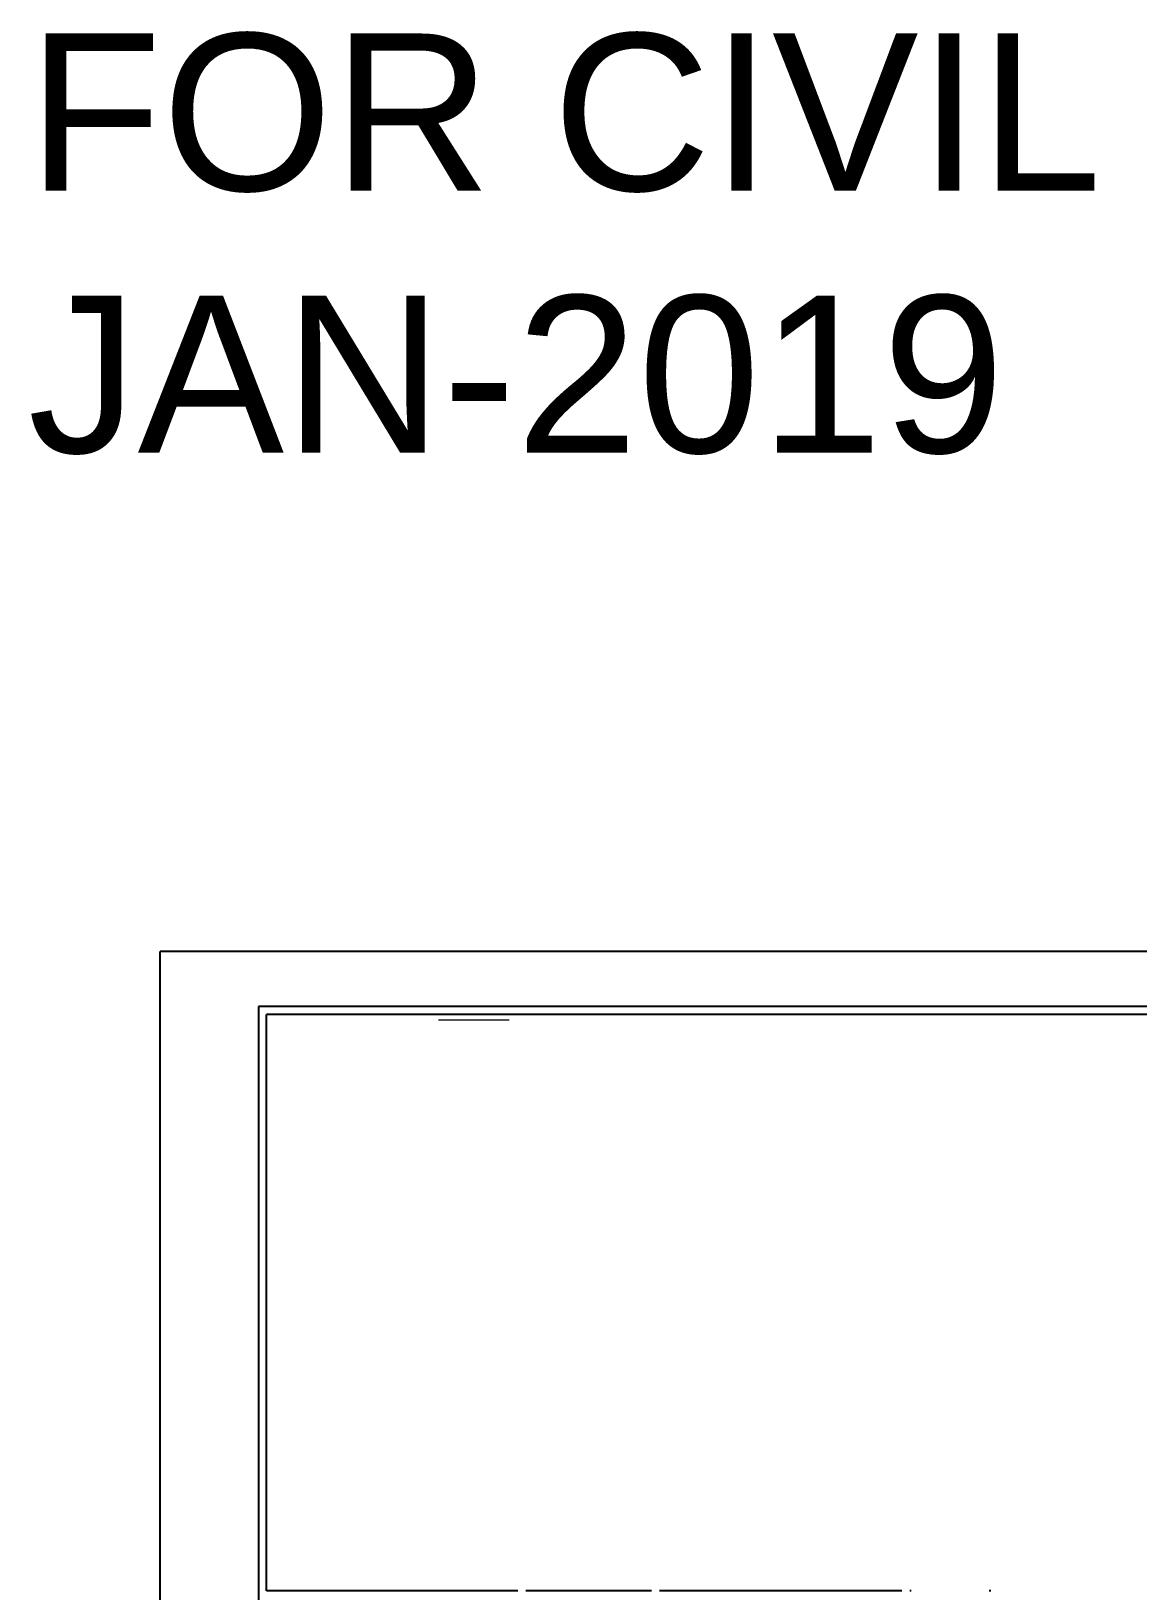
# Model space of a CAD drawing. Header units: millimetres. Extents: x -5691 to 68617, y -23008 to 84113.
# Drawn here: x -4788 to 16664, y 53873 to 84113 of the extents above; entities that cross this region are included whole.
import ezdxf

# ---------------------------------------------------------------- set-up
doc = ezdxf.new("R2010")
doc.units = ezdxf.units.MM
doc.header["$LTSCALE"] = 700
doc.header["$MEASUREMENT"] = 0
for name, color, linetype in [('architactur xref$0$MAA-CABLE TRAY', 8, 'Continuous'), ('architactur xref$0$OUTER LINE', 8, 'Continuous'), ('architactur xref$0$WALL', 8, 'Continuous'), ('architactur xref$0$WINDOOW', 8, 'Continuous'), ('rcp$0$X-REF', 8, 'Continuous'), ('X-REF', 8, 'Continuous')]:
    doc.layers.add(name, color=color, linetype=linetype)
doc.styles.add('architactur xref$0$ROBINA', font='arial.ttf')

# ---------------------------------------------------------------- blocks, each defined once
blk = doc.blocks.new('architactur xref')
at = {"layer": 'architactur xref$0$OUTER LINE', "linetype": 'Continuous', "ltscale": 12}
for p in [(-90, -33), (1974, 2609)]:
    blk.add_line(p, (-90, 2609), dxfattribs=at)
at = {"layer": 'architactur xref$0$WALL', "linetype": 'Continuous'}
for p, q in [((-15, 2567), (-15, 1968.2)), ((1027, 2567), (-15, 2567)), ((1027, 2561), (-9, 2561)), ((-9, 2121), (-9, 2561)), ((183, 2121), (-9, 2121)), ((285, 2121), (189, 2121)), ((476, 2121), (291, 2121)), ((483.2, 2121), (482, 2121)), ((544, 2121), (542.7, 2121))]:
    blk.add_line(p, q, dxfattribs=at)
at = {"layer": 'architactur xref$0$WINDOOW', "lineweight": 0}
blk.add_line((122.3, 2556.8), (176.3, 2556.8), dxfattribs=at)
at = {"layer": 'architactur xref$0$MAA-CABLE TRAY', "lineweight": 18, "insert": (-191.1, 3309.8), "char_height": 120, "width": 3026.65, "attachment_point": 1, "style": 'architactur xref$0$ROBINA'}
blk.add_mtext('FOR CIVIL ARCHITACTURE LAYOUT JAN-2019', dxfattribs=at)
blk = doc.blocks.new('rcp')
at = {"layer": 'rcp$0$X-REF', "xscale": 25.39999999999418, "yscale": 25.39999999999418, "zscale": 25.39999999999418}
blk.add_blockref('architactur xref', (0, 0), dxfattribs=at)

msp = doc.modelspace()

# ---------------------------------------------------------------- block references
at = {"layer": 'X-REF', "ltscale": 8}
msp.add_blockref('rcp', (0, 0), dxfattribs=at)

# ---------------------------------------------------------------- next in the draw order: block references
at = {"layer": 'X-REF', "xscale": 25.39999999999418, "yscale": 25.39999999999418, "zscale": 25.39999999999418}
msp.add_blockref('architactur xref', (0, 0), dxfattribs=at)

doc.saveas('drawing.dxf')
